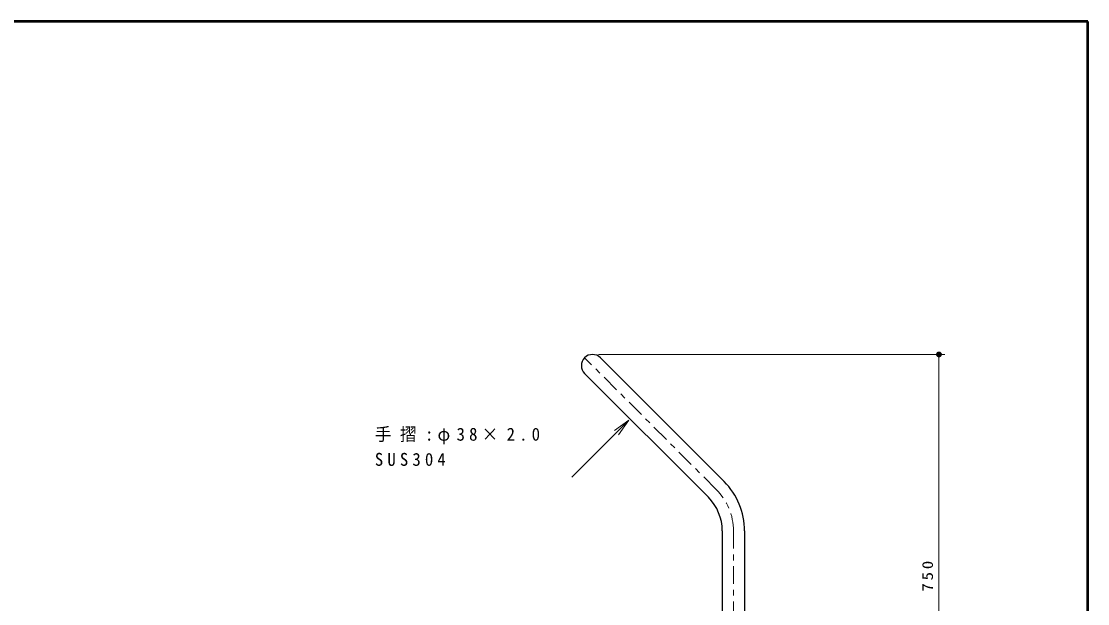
# Model space of a CAD drawing. Units: millimetres on the paper, with parts at other scales. Extents: x -365 to 0, y -5 to 257.
# Drawn here: x -181.6 to 0, y 157.9 to 257 of the extents above; entities that cross this region are included whole.
import ezdxf

# ---------------------------------------------------------------- set-up
doc = ezdxf.new("R2010")
doc.units = ezdxf.units.MM
doc.linetypes.add('USER2', pattern=[6, 3, -1, 1, -1])
doc.layers.add('LY_1', color=7, linetype='Continuous', lineweight=13)
doc.layers.add('LY_2', color=7, linetype='Continuous', lineweight=13)
doc.styles.add('ＭＳ ゴシック', font='')
doc.styles.get('ＭＳ ゴシック').set_extended_font_data('MS Gothic')

# ---------------------------------------------------------------- blocks, each defined once
blk = doc.blocks.new('open_arrow')
at = {"color": 0, "linetype": 'Continuous', "lineweight": -2}
blk.add_lwpolyline([(7.5, 1.25), (0, 0), (7.5, -1.25)], dxfattribs=at)
blk = doc.blocks.new('filled_dot')
at = {"color": 0, "linetype": 'Continuous', "lineweight": -2, "const_width": 1.25}
blk.add_lwpolyline([(-0.625, 0, 1), (0.625, 0, 1)], format="xyb", close=True, dxfattribs=at)

msp = doc.modelspace()

# ---------------------------------------------------------------- linework, layer by layer
at = {"layer": 'LY_1', "linetype": 'USER2'}
for p, q in [((-63.248, 177.331), (-85.663, 199.745)), ((-60.319, 170.26), (-60.319, 77.371))]:
    msp.add_line(p, q, dxfattribs=at)
at = {"layer": 'LY_1'}
for p, q in [((-83.319, 200.302), (-24.319, 200.302)), ((-25.319, 200.302), (-25.319, 125.302)), ((-78.121, 189.121), (-87.813, 179.429))]:
    msp.add_line(p, q, dxfattribs=at)
at = {"layer": 'LY_1', "lineweight": 25}
for p, q in [((-61.905, 178.674), (-82.976, 199.745)), ((-64.592, 175.987), (-85.663, 197.058)), ((-62.219, 170.26), (-62.219, 95.302)), ((-58.419, 170.26), (-58.419, 95.302))]:
    msp.add_line(p, q, dxfattribs=at)
for centre, radius, start, end in [((-84.319, 198.402), 1.9, 45, 225), ((-70.319, 170.26), 11.9, 0, 45), ((-70.319, 170.26), 8.1, 0, 45)]:
    msp.add_arc(centre, radius, start, end, dxfattribs=at)
at = {"layer": 'LY_1', "linetype": 'USER2'}
msp.add_arc((-70.319, 170.26), 10, 0, 45, dxfattribs=at)
at = {"layer": 'LY_2', "lineweight": 50}
for p, q in [((0, 257), (-365, 257)), ((0, 0), (0, 257))]:
    msp.add_line(p, q, dxfattribs=at)

# ---------------------------------------------------------------- block references
at = {"layer": 'LY_1', "xscale": 0.4, "yscale": 0.4}
for name, p, rotation in [('filled_dot', (-25.319, 200.302), 270), ('open_arrow', (-78.121, 189.121), 225)]:
    msp.add_blockref(name, p, dxfattribs=dict(at, rotation=rotation))

# ---------------------------------------------------------------- texts
at = {"layer": 'LY_1', "char_height": 2.199, "attachment_point": 4, "style": 'ＭＳ ゴシック'}
for s, insert in [('\\T1.5;\\W0.95;手摺:φ38×2.0', (-121.385, 186.429)), ('\\T1.5;\\W0.95;SUS304\u3000\u3000\u3000\u3000', (-121.385, 182.429))]:
    msp.add_mtext(s, dxfattribs=dict(at, insert=insert))
at = {"layer": 'LY_1', "insert": (-26.319, 162.802), "char_height": 1.833, "attachment_point": 8, "rotation": 90, "style": 'ＭＳ ゴシック'}
msp.add_mtext('\\T1.33;\\W1.15;750', dxfattribs=at)

doc.saveas('drawing.dxf')
